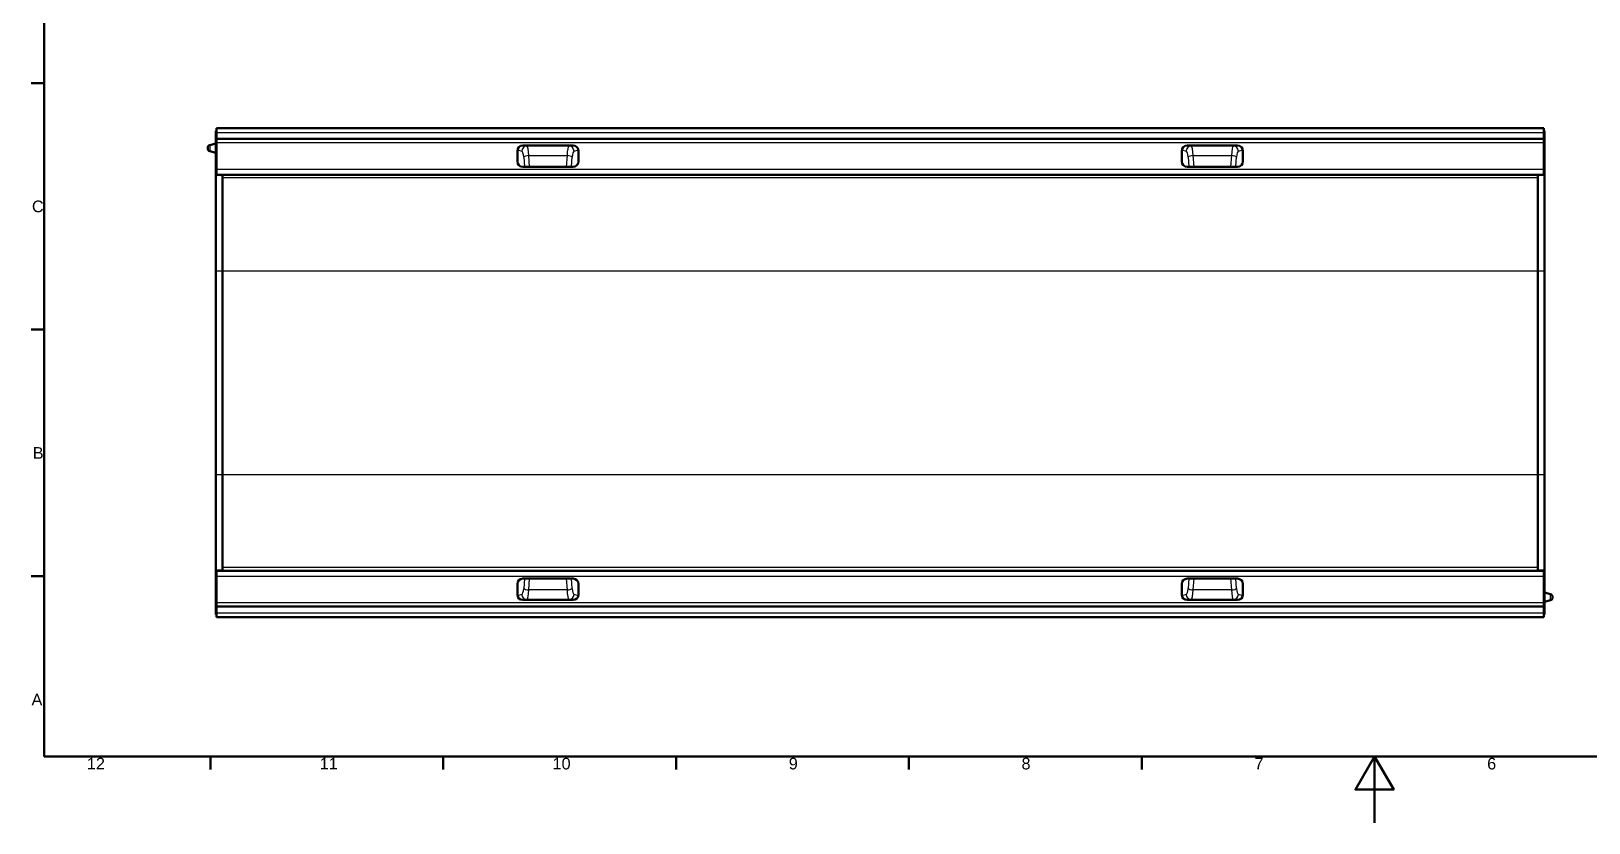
# Model space of a CAD drawing. Header units: millimetres. Extents: x 0 to 2774, y -40 to 1485.
# Drawn here: x 40 to 1212, y 0 to 596 of the extents above; entities that cross this region are included whole.
import ezdxf

# ---------------------------------------------------------------- set-up
doc = ezdxf.new("R2010")
doc.units = ezdxf.units.MM
doc.header["$LTSCALE"] = 2.5
doc.linetypes.add('Durchgehend', pattern=[0])
for name, color, linetype, lineweight in [('Rahmen_0', 7, 'Durchgehend', 50), ('Rahmen_2', 7, 'Durchgehend', 50), ('Sichtbar (ISO)', 7, 'Continuous', 50), ('Sichtbar schmal (ISO)', 7, 'Continuous', 25)]:
    doc.layers.add(name, color=color, linetype=linetype, lineweight=lineweight)
doc.styles.add('Aktuell-DINNach Layer', font='arial.ttf')

# ---------------------------------------------------------------- blocks, each defined once
blk = doc.blocks.new('Ränder Standardrahmen')
at = {"layer": 'Rahmen_0'}
for p, q in [((20, 222.75), (16.1, 222.75)), ((20, 148.5), (16.1, 148.5)), ((20, 74.25), (16.1, 74.25)), ((70.08, 20), (70.08, 16.1)), ((140.17, 20), (140.17, 16.1)), ((210.25, 20), (210.25, 16.1)), ((280.33, 20), (280.33, 16.1)), ((350.42, 20), (350.42, 16.1))]:
    blk.add_line(p, q, dxfattribs=at)
at = {"layer": 'Rahmen_0', "flags": 128}
for points in [[(20, 20), (20, 574), (821, 574), (821, 20), (20, 20)], [(420.5, 0), (420.5, 20), (414.73, 10), (426.27, 10), (420.5, 20)]]:
    blk.add_lwpolyline(points, dxfattribs=at)
at = {"layer": 'Rahmen_2', "char_height": 3.5, "attachment_point": 7, "style": 'Aktuell-DINNach Layer'}
for s, insert in [('C', (16.34, 183.82)), ('B', (16.59, 109.63)), ('A', (16.21, 35.38)), ('12', (32.88, 16.1)), ('11', (102.96, 16.1)), ('10', (173.05, 16.04)), ('9', (244.15, 16.04)), ('8', (314.22, 16.04)), ('7', (384.34, 16.1)), ('6', (454.38, 16.04))]:
    blk.add_mtext(s, dxfattribs=dict(at, insert=insert))

msp = doc.modelspace()

# ---------------------------------------------------------------- linework, layer by layer
at = {"layer": 'Sichtbar (ISO)'}
for p, q in [((179.636, 520.82), (179.136, 520.82)), ((179.136, 156.82), (179.136, 520.82)), ((179.636, 517.32), (179.136, 517.32)), ((179.636, 487.82), (179.636, 522.82)), ((179.636, 522.82), (1178.636, 522.82)), ((1178.636, 522.82), (1178.636, 487.82)), ((1179.136, 520.82), (1178.636, 520.82)), ((1179.136, 517.32), (1178.636, 517.32)), ((1179.136, 520.82), (1179.136, 156.82)), ((173.136, 507.463), (173.136, 508.178)), ((179.136, 511.32), (174.618, 510.11)), ((179.136, 504.32), (174.618, 505.531)), ((1178.636, 514.82), (179.636, 514.82)), ((406.136, 497.82), (406.136, 505.82)), ((410.136, 509.82), (448.136, 509.82)), ((452.136, 505.82), (452.136, 497.82)), ((906.136, 497.82), (906.136, 505.82)), ((910.136, 509.82), (948.136, 509.82)), ((952.136, 505.82), (952.136, 497.82)), ((448.136, 493.82), (410.136, 493.82)), ((948.136, 493.82), (910.136, 493.82)), ((179.636, 489.82), (179.136, 489.82)), ((1179.136, 487.82), (179.136, 487.82)), ((179.136, 487.681), (184.136, 487.657)), ((184.136, 189.983), (184.136, 487.657)), ((1179.136, 487.681), (1174.136, 487.657)), ((1174.136, 487.657), (1174.136, 189.983)), ((1179.136, 489.82), (1178.636, 489.82)), ((179.136, 189.96), (184.136, 189.983)), ((1179.136, 189.82), (179.136, 189.82)), ((179.636, 187.82), (179.136, 187.82)), ((179.636, 154.82), (179.636, 189.82)), ((1179.136, 189.96), (1174.136, 189.983)), ((1178.636, 189.82), (1178.636, 154.82)), ((1179.136, 187.82), (1178.636, 187.82)), ((406.136, 171.82), (406.136, 179.82)), ((410.136, 183.82), (448.136, 183.82)), ((452.136, 179.82), (452.136, 171.82)), ((906.136, 171.82), (906.136, 179.82)), ((910.136, 183.82), (948.136, 183.82)), ((952.136, 179.82), (952.136, 171.82)), ((448.136, 167.82), (410.136, 167.82)), ((948.136, 167.82), (910.136, 167.82)), ((1179.136, 173.32), (1183.653, 172.11)), ((1179.136, 166.32), (1183.653, 167.531)), ((1185.136, 170.178), (1185.136, 169.463)), ((179.636, 160.32), (179.136, 160.32)), ((179.636, 156.82), (179.136, 156.82)), ((179.636, 162.82), (1178.636, 162.82)), ((1178.636, 154.82), (179.636, 154.82)), ((1179.136, 160.32), (1178.636, 160.32)), ((1179.136, 156.82), (1178.636, 156.82))]:
    msp.add_line(p, q, dxfattribs=at)
for centre, radius, start, end in [((175.136, 508.178), 2, 105, 180), ((175.136, 507.463), 2, 180, 255), ((410.136, 505.82), 4, 90, 180), ((448.136, 505.82), 4, 0, 90), ((910.136, 505.82), 4, 90, 180), ((948.136, 505.82), 4, 0, 90), ((410.136, 497.82), 4, 180, 270), ((448.136, 497.82), 4, 270, 0), ((910.136, 497.82), 4, 180, 270), ((948.136, 497.82), 4, 270, 0), ((410.136, 179.82), 4, 90, 180), ((448.136, 179.82), 4, 0, 90), ((910.136, 179.82), 4, 90, 180), ((948.136, 179.82), 4, 0, 90), ((410.136, 171.82), 4, 180, 270), ((448.136, 171.82), 4, 270, 0), ((910.136, 171.82), 4, 180, 270), ((948.136, 171.82), 4, 270, 0), ((1183.136, 170.178), 2, 0, 75), ((1183.136, 169.463), 2, 285, 0)]:
    msp.add_arc(centre, radius, start, end, dxfattribs=at)
at = {"layer": 'Sichtbar schmal (ISO)'}
for p, q in [((1178.636, 522.439), (179.636, 522.439)), ((1178.636, 519.503), (179.636, 519.503)), ((174.618, 510.11), (174.618, 505.531)), ((1178.636, 511.82), (179.636, 511.82)), ((406.236, 506.71), (409.49, 505.647)), ((413.354, 509.632), (412.777, 509.82)), ((444.917, 509.632), (413.354, 509.632)), ((445.494, 509.82), (444.917, 509.632)), ((448.781, 505.647), (452.035, 506.71)), ((906.236, 506.71), (909.49, 505.647)), ((913.354, 509.632), (912.777, 509.82)), ((944.917, 509.632), (913.354, 509.632)), ((945.494, 509.82), (944.917, 509.632)), ((948.781, 505.647), (952.035, 506.71)), ((179.136, 492.82), (179.636, 492.82)), ((410.903, 501.223), (411.434, 493.82)), ((414.767, 502.258), (443.504, 502.258)), ((415.372, 493.82), (414.767, 502.258)), ((443.504, 502.258), (442.899, 493.82)), ((446.837, 493.82), (447.368, 501.223)), ((910.903, 501.223), (911.434, 493.82)), ((914.767, 502.258), (943.504, 502.258)), ((915.372, 493.82), (914.767, 502.258)), ((943.504, 502.258), (942.899, 493.82)), ((946.837, 493.82), (947.368, 501.223)), ((1178.636, 492.82), (1179.136, 492.82)), ((1178.636, 491.82), (179.636, 491.82)), ((1174.136, 485.425), (184.136, 485.425)), ((409, 487.82), (410.836, 487.701)), ((415.763, 487.633), (415.763, 487.82)), ((415.763, 487.633), (442.508, 487.633)), ((442.508, 487.633), (442.508, 487.82)), ((447.435, 487.701), (449.271, 487.82)), ((909, 487.82), (910.836, 487.701)), ((915.763, 487.633), (915.763, 487.82)), ((915.763, 487.633), (942.508, 487.633)), ((942.508, 487.633), (942.508, 487.82)), ((947.435, 487.701), (949.271, 487.82)), ((179.136, 415.436), (1179.136, 415.436)), ((179.136, 262.205), (1179.136, 262.205)), ((1174.136, 192.215), (184.136, 192.215)), ((410.836, 189.94), (409, 189.82)), ((442.508, 190.008), (415.763, 190.008)), ((415.763, 190.008), (415.763, 189.82)), ((442.508, 190.008), (442.508, 189.82)), ((449.271, 189.82), (447.435, 189.94)), ((910.836, 189.94), (909, 189.82)), ((942.508, 190.008), (915.763, 190.008)), ((915.763, 190.008), (915.763, 189.82)), ((942.508, 190.008), (942.508, 189.82)), ((949.271, 189.82), (947.435, 189.94)), ((179.636, 184.82), (179.136, 184.82)), ((179.636, 185.82), (1178.636, 185.82)), ((411.434, 183.82), (410.903, 176.417)), ((414.767, 175.382), (415.372, 183.82)), ((442.899, 183.82), (443.504, 175.382)), ((447.368, 176.417), (446.837, 183.82)), ((911.434, 183.82), (910.903, 176.417)), ((914.767, 175.382), (915.372, 183.82)), ((942.899, 183.82), (943.504, 175.382)), ((947.368, 176.417), (946.837, 183.82)), ((1179.136, 184.82), (1178.636, 184.82)), ((179.636, 165.82), (1178.636, 165.82)), ((409.49, 171.993), (406.236, 170.931)), ((412.777, 167.82), (413.354, 168.008)), ((413.354, 168.008), (444.917, 168.008)), ((443.504, 175.382), (414.767, 175.382)), ((444.917, 168.008), (445.494, 167.82)), ((452.035, 170.931), (448.781, 171.993)), ((909.49, 171.993), (906.236, 170.931)), ((912.777, 167.82), (913.354, 168.008)), ((913.354, 168.008), (944.917, 168.008)), ((943.504, 175.382), (914.767, 175.382)), ((944.917, 168.008), (945.494, 167.82)), ((952.035, 170.931), (948.781, 171.993)), ((1183.653, 167.531), (1183.653, 172.11)), ((179.636, 158.138), (1178.636, 158.138)), ((179.636, 155.201), (1178.636, 155.201))]:
    msp.add_line(p, q, dxfattribs=at)
for centre, major_axis, ratio, start_param, end_param in [((413.354, 505.647), (1.242, 3.802), 0.9624951, 0.32705272, 1.87528957), ((409.35, 499.67), (0, -6), 0.26794919, 1.83259571, 3.05432619), ((413.214, 499.67), (0, 10), 0.16076952, 4.97418837, 6.19591884), ((445.057, 499.67), (0, -10), 0.16076952, 3.22885912, 4.45058959), ((444.917, 505.647), (-1.242, 3.802), 0.9624951, 4.40789574, 5.95613258), ((448.921, 499.67), (0, 6), 0.26794919, 0.08726646, 1.30899694), ((913.354, 505.647), (1.242, 3.802), 0.9624951, 0.32705272, 1.87528957), ((909.35, 499.67), (0, -6), 0.26794919, 1.83259571, 3.05432619), ((913.214, 499.67), (0, 10), 0.16076952, 4.97418837, 6.19591884), ((945.057, 499.67), (0, -10), 0.16076952, 3.22885912, 4.45058959), ((944.917, 505.647), (-1.242, 3.802), 0.9624951, 4.40789574, 5.95613258), ((948.921, 499.67), (0, 6), 0.26794919, 0.08726646, 1.30899694), ((414.767, 501.223), (-3.99, -0.286), 0.25819889, 4.69385326, 6.01196933), ((443.504, 501.223), (3.99, -0.286), 0.25819889, 0.27121598, 1.58933205), ((914.767, 501.223), (-3.99, -0.286), 0.25819889, 4.69385326, 6.01196933), ((943.504, 501.223), (3.99, -0.286), 0.25819889, 0.27121598, 1.58933205), ((410.836, 488.7), (-0.065, -0.998), 0.96578856, 0.06734876, 0.55701836), ((415.664, 487.723), (5.013, -0.002), 0.0181051, 3.41411506, 4.73223113), ((442.607, 487.723), (5.013, 0.002), 0.0181051, 4.69254683, 6.0106629), ((447.435, 488.7), (0.065, -0.998), 0.96578856, 5.72616695, 6.21583654), ((910.836, 488.7), (-0.065, -0.998), 0.96578856, 0.06734876, 0.55701836), ((915.664, 487.723), (5.013, -0.002), 0.0181051, 3.41411506, 4.73223113), ((942.607, 487.723), (5.013, 0.002), 0.0181051, 4.69254683, 6.0106629), ((947.435, 488.7), (0.065, -0.998), 0.96578856, 5.72616695, 6.21583654), ((415.664, 189.917), (-5.013, -0.002), 0.0181051, 4.69254683, 6.0106629), ((410.836, 188.94), (-0.065, 0.998), 0.96578856, 5.72616695, 6.21583654), ((442.607, 189.917), (-5.013, 0.002), 0.0181051, 3.41411506, 4.73223113), ((447.435, 188.94), (0.065, 0.998), 0.96578856, 0.06734876, 0.55701836), ((915.664, 189.917), (-5.013, -0.002), 0.0181051, 4.69254683, 6.0106629), ((910.836, 188.94), (-0.065, 0.998), 0.96578856, 5.72616695, 6.21583654), ((942.607, 189.917), (-5.013, 0.002), 0.0181051, 3.41411506, 4.73223113), ((947.435, 188.94), (0.065, 0.998), 0.96578856, 0.06734876, 0.55701836), ((409.35, 177.97), (0, -6), 0.26794919, 0.08726646, 1.30899694), ((414.767, 176.417), (-3.99, 0.286), 0.25819889, 0.27121598, 1.58933205), ((443.504, 176.417), (3.99, 0.286), 0.25819889, 4.69385326, 6.01196933), ((448.921, 177.97), (0, 6), 0.26794919, 1.83259571, 3.05432619), ((909.35, 177.97), (0, -6), 0.26794919, 0.08726646, 1.30899694), ((914.767, 176.417), (-3.99, 0.286), 0.25819889, 0.27121598, 1.58933205), ((943.504, 176.417), (3.99, 0.286), 0.25819889, 4.69385326, 6.01196933), ((948.921, 177.97), (0, 6), 0.26794919, 1.83259571, 3.05432619), ((413.354, 171.993), (1.242, -3.802), 0.9624951, 4.40789574, 5.95613258), ((413.214, 177.97), (0, 10), 0.16076952, 3.22885912, 4.45058959), ((445.057, 177.97), (0, -10), 0.16076952, 4.97418837, 6.19591884), ((444.917, 171.993), (-1.242, -3.802), 0.9624951, 0.32705272, 1.87528957), ((913.354, 171.993), (1.242, -3.802), 0.9624951, 4.40789574, 5.95613258), ((913.214, 177.97), (0, 10), 0.16076952, 3.22885912, 4.45058959), ((945.057, 177.97), (0, -10), 0.16076952, 4.97418837, 6.19591884), ((944.917, 171.993), (-1.242, -3.802), 0.9624951, 0.32705272, 1.87528957)]:
    msp.add_ellipse(centre, major_axis=major_axis, ratio=ratio, start_param=start_param, end_param=end_param, dxfattribs=at)

# ---------------------------------------------------------------- block references
at = {"xscale": 2.5, "yscale": 2.5, "zscale": 2.5}
msp.add_blockref('Ränder Standardrahmen', (0, 0), dxfattribs=at)

doc.saveas('drawing.dxf')
